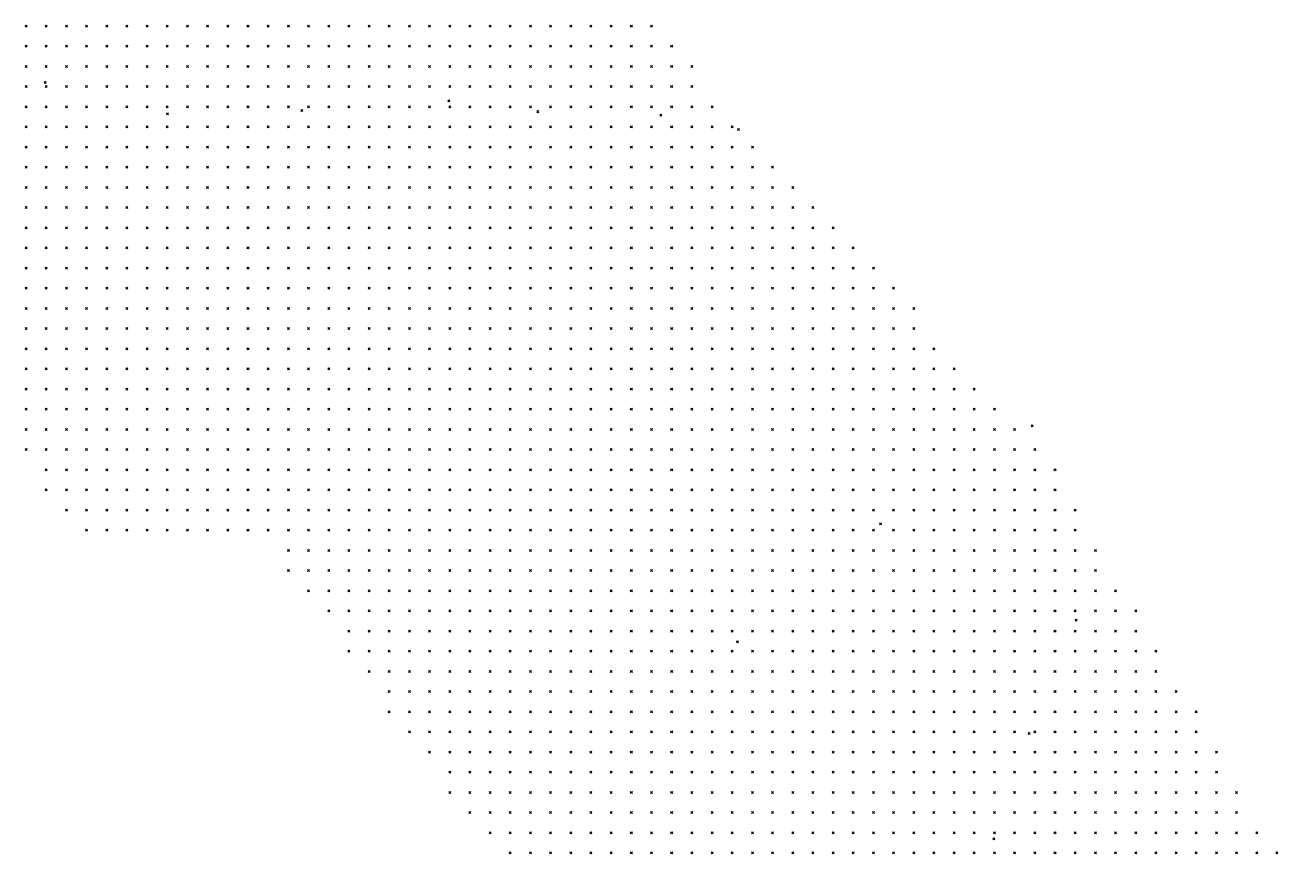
# Model space of a CAD drawing. Header units: metres. Extents: x 441556 to 446409, y 432338 to 461058.
# Drawn here: x 442451.8 to 442638, y 458479.6 to 458602.9 of the extents above; entities that cross this region are included whole.
import ezdxf

# ---------------------------------------------------------------- set-up
doc = ezdxf.new("R2010")
doc.units = ezdxf.units.M
doc.header["$MEASUREMENT"] = 0
doc.header["$PDMODE"] = 35
doc.header["$PDSIZE"] = 0.15
doc.layers.add('DTM-NOK-RevN_LIDAR_co_lidar', color=91, linetype='Continuous', lineweight=0)

msp = doc.modelspace()

# ---------------------------------------------------------------- linework, layer by layer
at = {"layer": 'DTM-NOK-RevN_LIDAR_co_lidar'}
for p in [(442451.901, 458602.701, 489.7), (442454.901, 458602.701, 488.86), (442457.9, 458602.701, 487.969), (442460.9, 458602.701, 486.997), (442463.899, 458602.701, 485.999), (442466.898, 458602.701, 484.577), (442469.898, 458602.701, 482.816), (442472.897, 458602.701, 480.557), (442475.896, 458602.701, 478.287), (442478.896, 458602.701, 476.128), (442481.895, 458602.701, 474), (442484.894, 458602.701, 471.918), (442487.894, 458602.701, 469.788), (442490.893, 458602.701, 467.672), (442493.892, 458602.701, 465.461), (442496.892, 458602.701, 463.515), (442499.891, 458602.701, 461.715), (442502.89, 458602.701, 459.908), (442505.89, 458602.701, 458.246), (442508.889, 458602.701, 456.612), (442511.888, 458602.701, 454.513), (442514.888, 458602.701, 451.997), (442517.887, 458602.701, 449.56), (442520.886, 458602.701, 447.103), (442523.886, 458602.701, 444.616), (442526.885, 458602.701, 442.065), (442529.884, 458602.701, 439.554), (442532.884, 458602.701, 436.712), (442535.883, 458602.701, 433.81), (442538.882, 458602.701, 430.814), (442541.882, 458602.701, 427.56), (442544.881, 458602.701, 425.225), (442451.901, 458599.702, 491.589), (442454.901, 458599.702, 490.681), (442457.9, 458599.702, 489.858), (442460.9, 458599.702, 488.9), (442463.899, 458599.702, 487.697), (442466.898, 458599.702, 485.999), (442469.898, 458599.702, 483.923), (442472.897, 458599.702, 481.736), (442475.896, 458599.702, 479.569), (442478.896, 458599.702, 477.578), (442481.895, 458599.702, 475.509), (442484.894, 458599.702, 473.475), (442487.894, 458599.702, 471.39), (442490.893, 458599.702, 469.358), (442493.892, 458599.702, 467.284), (442496.892, 458599.702, 465.344), (442499.891, 458599.702, 463.589), (442502.89, 458599.702, 461.756), (442505.89, 458599.702, 459.881), (442508.889, 458599.702, 458.137), (442511.888, 458599.702, 456.165), (442514.888, 458599.702, 453.671), (442517.887, 458599.702, 451.006), (442520.886, 458599.702, 448.395), (442523.886, 458599.702, 445.912), (442526.885, 458599.702, 443.503), (442529.884, 458599.702, 441.102), (442532.884, 458599.702, 438.168), (442535.883, 458599.702, 435.467), (442538.882, 458599.702, 432.948), (442541.882, 458599.702, 429.893), (442544.881, 458599.702, 427.801), (442547.88, 458599.702, 425.865), (442451.901, 458596.702, 493.188), (442454.901, 458596.702, 492.157), (442457.9, 458596.702, 491.126), (442460.9, 458596.702, 490.014), (442463.899, 458596.702, 488.66), (442466.898, 458596.702, 486.884), (442469.898, 458596.702, 484.79), (442472.897, 458596.702, 482.682), (442475.896, 458596.702, 480.732), (442478.896, 458596.702, 478.798), (442481.895, 458596.702, 476.835), (442484.894, 458596.702, 474.917), (442487.894, 458596.702, 472.889), (442490.893, 458596.702, 470.84), (442493.892, 458596.702, 469.032), (442496.892, 458596.702, 467.095), (442499.891, 458596.702, 465.242), (442502.89, 458596.702, 463.476), (442505.89, 458596.702, 461.5), (442508.889, 458596.702, 459.48), (442511.888, 458596.702, 457.518), (442514.888, 458596.702, 455.206), (442517.887, 458596.702, 452.487), (442520.886, 458596.702, 449.776), (442523.886, 458596.702, 447.207), (442526.885, 458596.702, 444.95), (442529.884, 458596.702, 442.548), (442532.884, 458596.702, 439.767), (442535.883, 458596.702, 437.299), (442538.882, 458596.702, 435.197), (442541.882, 458596.702, 432.439), (442544.881, 458596.702, 430.399), (442547.88, 458596.702, 428.463), (442550.88, 458596.702, 425.842), (442454.763, 458594.329, 493.235), (442451.901, 458593.703, 494.037), (442454.901, 458593.703, 492.878), (442457.9, 458593.703, 491.502), (442460.9, 458593.703, 490.185), (442463.899, 458593.703, 488.749), (442466.898, 458593.703, 487.181), (442469.898, 458593.703, 485.436), (442472.897, 458593.703, 483.569), (442475.896, 458593.703, 481.738), (442478.896, 458593.703, 479.799), (442481.895, 458593.703, 477.855), (442484.894, 458593.703, 475.886), (442487.894, 458593.703, 473.931), (442490.893, 458593.703, 471.962), (442493.892, 458593.703, 470.241), (442496.892, 458593.703, 468.314), (442499.891, 458593.703, 466.43), (442502.89, 458593.703, 464.71), (442505.89, 458593.703, 462.657), (442508.889, 458593.703, 460.459), (442511.888, 458593.703, 458.571), (442514.888, 458593.703, 456.492), (442517.887, 458593.703, 453.817), (442520.886, 458593.703, 451.045), (442523.886, 458593.703, 448.485), (442526.885, 458593.703, 446.307), (442529.884, 458593.703, 443.843), (442532.884, 458593.703, 441.353), (442535.883, 458593.703, 438.827), (442538.882, 458593.703, 436.92), (442541.882, 458593.703, 434.612), (442544.881, 458593.703, 432.511), (442547.88, 458593.703, 430.363), (442550.88, 458593.703, 427.73), (442451.901, 458590.704, 494.066), (442454.901, 458590.704, 492.769), (442457.9, 458590.704, 491.146), (442460.9, 458590.704, 489.727), (442463.899, 458590.704, 488.382), (442466.898, 458590.704, 486.999), (442469.898, 458590.704, 485.62), (442472.897, 458590.704, 484.104), (442475.896, 458590.704, 482.342), (442478.896, 458590.704, 480.499), (442481.895, 458590.704, 478.435), (442484.894, 458590.704, 476.296), (442487.894, 458590.704, 474.217), (442490.893, 458590.704, 472.327), (442493.892, 458590.704, 470.518), (442496.892, 458590.704, 468.593), (442499.891, 458590.704, 466.704), (442502.89, 458590.704, 464.962), (442505.89, 458590.704, 462.883), (442508.889, 458590.704, 460.725), (442511.888, 458590.704, 459.015), (442514.763, 458591.587, 457.326), (442514.888, 458590.704, 456.991), (442517.887, 458590.704, 454.228), (442520.886, 458590.704, 451.693), (442523.886, 458590.704, 449.397), (442526.885, 458590.704, 447.161), (442529.884, 458590.704, 444.909), (442532.884, 458590.704, 442.67), (442535.883, 458590.704, 440.044), (442538.882, 458590.704, 438.172), (442541.882, 458590.704, 436.113), (442544.881, 458590.704, 433.912), (442547.88, 458590.704, 431.404), (442550.88, 458590.704, 428.883), (442553.879, 458590.704, 426.438), (442472.91, 458589.631, 484.598), (442492.896, 458590.133, 471.031), (442527.97, 458589.97, 446.535), (442546.261, 458589.451, 433.237), (442451.901, 458587.704, 493.831), (442454.901, 458587.704, 492.342), (442457.9, 458587.704, 490.728), (442460.9, 458587.704, 489.304), (442463.899, 458587.704, 487.885), (442466.898, 458587.704, 486.503), (442469.898, 458587.704, 485.428), (442472.897, 458587.704, 484.014), (442475.896, 458587.704, 482.289), (442478.896, 458587.704, 480.385), (442481.895, 458587.704, 478.335), (442484.894, 458587.704, 476.17), (442487.894, 458587.704, 474.022), (442490.893, 458587.704, 472.004), (442493.892, 458587.704, 470.091), (442496.892, 458587.704, 468.054), (442499.891, 458587.704, 466.095), (442502.89, 458587.704, 464.307), (442505.89, 458587.704, 462.235), (442508.889, 458587.704, 460.27), (442511.888, 458587.704, 458.574), (442514.888, 458587.704, 456.339), (442517.887, 458587.704, 453.851), (442520.886, 458587.704, 451.751), (442523.886, 458587.704, 449.636), (442526.885, 458587.704, 447.457), (442529.884, 458587.704, 445.149), (442532.884, 458587.704, 442.832), (442535.883, 458587.704, 440.784), (442538.882, 458587.704, 438.27), (442541.882, 458587.704, 436.305), (442544.881, 458587.704, 433.914), (442547.88, 458587.704, 431.511), (442550.88, 458587.704, 428.921), (442553.879, 458587.704, 426.65), (442556.878, 458587.704, 423.771), (442557.797, 458587.303, 423.547), (442451.901, 458584.705, 493.238), (442454.901, 458584.705, 491.648), (442457.9, 458584.705, 490.22), (442460.9, 458584.705, 488.826), (442463.899, 458584.705, 487.381), (442466.898, 458584.705, 485.876), (442469.898, 458584.705, 484.725), (442472.897, 458584.705, 483.308), (442475.896, 458584.705, 481.489), (442478.896, 458584.705, 479.378), (442481.895, 458584.705, 477.404), (442484.894, 458584.705, 475.307), (442487.894, 458584.705, 473.224), (442490.893, 458584.705, 471.166), (442493.892, 458584.705, 469.246), (442496.892, 458584.705, 467.023), (442499.891, 458584.705, 464.942), (442502.89, 458584.705, 463.143), (442505.89, 458584.705, 461.41), (442508.889, 458584.705, 459.707), (442511.888, 458584.705, 457.766), (442514.888, 458584.705, 455.528), (442517.887, 458584.705, 453.382), (442520.886, 458584.705, 451.246), (442523.886, 458584.705, 449.171), (442526.885, 458584.705, 446.919), (442529.884, 458584.705, 444.519), (442532.884, 458584.705, 442.324), (442535.883, 458584.705, 440.346), (442538.882, 458584.705, 437.724), (442541.882, 458584.705, 435.375), (442544.881, 458584.705, 433.139), (442547.88, 458584.705, 430.879), (442550.88, 458584.705, 428.367), (442553.879, 458584.705, 426.306), (442556.878, 458584.705, 423.754), (442559.878, 458584.705, 421.469), (442451.901, 458581.706, 492.432), (442454.901, 458581.706, 490.814), (442457.9, 458581.706, 489.608), (442460.9, 458581.706, 488.474), (442463.899, 458581.706, 487.038), (442466.898, 458581.706, 485.537), (442469.898, 458581.706, 484.239), (442472.897, 458581.706, 482.824), (442475.896, 458581.706, 481.137), (442478.896, 458581.706, 478.677), (442481.895, 458581.706, 476.322), (442484.894, 458581.706, 474.036), (442487.894, 458581.706, 471.923), (442490.893, 458581.706, 469.774), (442493.892, 458581.706, 467.778), (442496.892, 458581.706, 465.635), (442499.891, 458581.706, 463.565), (442502.89, 458581.706, 461.85), (442505.89, 458581.706, 460.456), (442508.889, 458581.706, 458.959), (442511.888, 458581.706, 457.045), (442514.888, 458581.706, 454.932), (442517.887, 458581.706, 452.84), (442520.886, 458581.706, 450.688), (442523.886, 458581.706, 448.36), (442526.885, 458581.706, 446.058), (442529.884, 458581.706, 444.163), (442532.884, 458581.706, 441.832), (442535.883, 458581.706, 439.612), (442538.882, 458581.706, 437.513), (442541.882, 458581.706, 434.41), (442544.881, 458581.706, 432.254), (442547.88, 458581.706, 429.972), (442550.88, 458581.706, 427.758), (442553.879, 458581.706, 425.52), (442556.878, 458581.706, 423.346), (442559.878, 458581.706, 420.968), (442562.877, 458581.706, 417.745), (442451.901, 458578.706, 491.938), (442454.901, 458578.706, 490.723), (442457.9, 458578.706, 489.724), (442460.9, 458578.706, 488.676), (442463.899, 458578.706, 487.329), (442466.898, 458578.706, 485.852), (442469.898, 458578.706, 484.139), (442472.897, 458578.706, 482.56), (442475.896, 458578.706, 480.9), (442478.896, 458578.706, 478.357), (442481.895, 458578.706, 475.8), (442484.894, 458578.706, 473.03), (442487.894, 458578.706, 470.399), (442490.893, 458578.706, 468.177), (442493.892, 458578.706, 466.08), (442496.892, 458578.706, 463.908), (442499.891, 458578.706, 462.046), (442502.89, 458578.706, 460.569), (442505.89, 458578.706, 459.159), (442508.889, 458578.706, 457.502), (442511.888, 458578.706, 455.537), (442514.888, 458578.706, 453.552), (442517.887, 458578.706, 451.55), (442520.886, 458578.706, 449.422), (442523.886, 458578.706, 447.661), (442526.885, 458578.706, 445.071), (442529.884, 458578.706, 443.159), (442532.884, 458578.706, 441.046), (442535.883, 458578.706, 438.939), (442538.882, 458578.706, 436.493), (442541.882, 458578.706, 433.86), (442544.881, 458578.706, 431.473), (442547.88, 458578.706, 429.056), (442550.88, 458578.706, 426.573), (442553.879, 458578.706, 424.338), (442556.878, 458578.706, 422.678), (442559.878, 458578.706, 420.174), (442562.877, 458578.706, 417.452), (442565.877, 458578.706, 415.039), (442451.901, 458575.707, 491.791), (442454.901, 458575.707, 490.791), (442457.9, 458575.707, 489.953), (442460.9, 458575.707, 488.906), (442463.899, 458575.707, 487.552), (442466.898, 458575.707, 485.879), (442469.898, 458575.707, 484.001), (442472.897, 458575.707, 481.996), (442475.896, 458575.707, 480.057), (442478.896, 458575.707, 477.938), (442481.895, 458575.707, 475.159), (442484.894, 458575.707, 472.381), (442487.894, 458575.707, 469.784), (442490.893, 458575.707, 467.129), (442493.892, 458575.707, 464.584), (442496.892, 458575.707, 462.414), (442499.891, 458575.707, 460.624), (442502.89, 458575.707, 459.231), (442505.89, 458575.707, 457.649), (442508.889, 458575.707, 455.65), (442511.888, 458575.707, 453.641), (442514.888, 458575.707, 451.647), (442517.887, 458575.707, 449.615), (442520.886, 458575.707, 447.767), (442523.886, 458575.707, 446.101), (442526.885, 458575.707, 444.511), (442529.884, 458575.707, 441.821), (442532.884, 458575.707, 439.995), (442535.883, 458575.707, 437.828), (442538.882, 458575.707, 435.543), (442541.882, 458575.707, 433.1), (442544.881, 458575.707, 430.772), (442547.88, 458575.707, 428.325), (442550.88, 458575.707, 426.085), (442553.879, 458575.707, 423.764), (442556.878, 458575.707, 421.552), (442559.878, 458575.707, 419.134), (442562.877, 458575.707, 416.482), (442565.877, 458575.707, 414.08), (442568.876, 458575.707, 411.822), (442451.901, 458572.708, 492.196), (442454.901, 458572.708, 491.143), (442457.9, 458572.708, 490.185), (442460.9, 458572.708, 489.065), (442463.899, 458572.708, 487.261), (442466.898, 458572.708, 485.27), (442469.898, 458572.708, 483.254), (442472.897, 458572.708, 481.077), (442475.896, 458572.708, 479.333), (442478.896, 458572.708, 477.228), (442481.895, 458572.708, 474.751), (442484.894, 458572.708, 472.084), (442487.894, 458572.708, 469.319), (442490.893, 458572.708, 466.584), (442493.892, 458572.708, 463.918), (442496.892, 458572.708, 461.495), (442499.891, 458572.708, 459.612), (442502.89, 458572.708, 457.779), (442505.89, 458572.708, 455.833), (442508.889, 458572.708, 453.747), (442511.888, 458572.708, 451.68), (442514.888, 458572.708, 449.749), (442517.887, 458572.708, 447.67), (442520.886, 458572.708, 445.864), (442523.886, 458572.708, 444.148), (442526.885, 458572.708, 442.498), (442529.884, 458572.708, 440.927), (442532.884, 458572.708, 438.941), (442535.883, 458572.708, 436.264), (442538.882, 458572.708, 434.116), (442541.882, 458572.708, 431.185), (442544.881, 458572.708, 429.072), (442547.88, 458572.708, 426.766), (442550.88, 458572.708, 424.628), (442553.879, 458572.708, 422.624), (442556.878, 458572.708, 420.362), (442559.878, 458572.708, 417.84), (442562.877, 458572.708, 415.158), (442565.877, 458572.708, 412.622), (442568.876, 458572.708, 410.263), (442571.875, 458572.708, 407.818), (442451.901, 458569.708, 492.591), (442454.901, 458569.708, 491.251), (442457.9, 458569.708, 489.901), (442460.9, 458569.708, 488.251), (442463.899, 458569.708, 486.552), (442466.898, 458569.708, 484.315), (442469.898, 458569.708, 482.171), (442472.897, 458569.708, 480.298), (442475.896, 458569.708, 478.495), (442478.896, 458569.708, 476.681), (442481.895, 458569.708, 474.321), (442484.894, 458569.708, 471.876), (442487.894, 458569.708, 469.177), (442490.893, 458569.708, 466.349), (442493.892, 458569.708, 463.941), (442496.892, 458569.708, 461.535), (442499.891, 458569.708, 459.307), (442502.89, 458569.708, 456.967), (442505.89, 458569.708, 454.602), (442508.889, 458569.708, 452.372), (442511.888, 458569.708, 450.063), (442514.888, 458569.708, 447.776), (442517.887, 458569.708, 445.71), (442520.886, 458569.708, 443.855), (442523.886, 458569.708, 442.111), (442526.885, 458569.708, 440.611), (442529.884, 458569.708, 439.358), (442532.884, 458569.708, 437.848), (442535.883, 458569.708, 435.067), (442538.882, 458569.708, 432.576), (442541.882, 458569.708, 430.058), (442544.881, 458569.708, 427.391), (442547.88, 458569.708, 425.067), (442550.88, 458569.708, 422.862), (442553.879, 458569.708, 420.793), (442556.878, 458569.708, 419.037), (442559.878, 458569.708, 416.793), (442562.877, 458569.708, 414.27), (442565.877, 458569.708, 411.958), (442568.876, 458569.708, 409.811), (442571.875, 458569.708, 407.372), (442574.875, 458569.708, 404.545), (442451.901, 458566.709, 492.751), (442454.901, 458566.709, 491.037), (442457.9, 458566.709, 489.135), (442460.9, 458566.709, 487.172), (442463.899, 458566.709, 485.338), (442466.898, 458566.709, 483.349), (442469.898, 458566.709, 481.453), (442472.897, 458566.709, 479.483), (442475.896, 458566.709, 477.469), (442478.896, 458566.709, 475.408), (442481.895, 458566.709, 473.445), (442484.894, 458566.709, 471.365), (442487.894, 458566.709, 468.927), (442490.893, 458566.709, 466.597), (442493.892, 458566.709, 464.235), (442496.892, 458566.709, 461.68), (442499.891, 458566.709, 459.658), (442502.89, 458566.709, 457.497), (442505.89, 458566.709, 455.048), (442508.889, 458566.709, 452.744), (442511.888, 458566.709, 450.358), (442514.888, 458566.709, 447.913), (442517.887, 458566.709, 445.706), (442520.886, 458566.709, 443.618), (442523.886, 458566.709, 441.676), (442526.885, 458566.709, 439.453), (442529.884, 458566.709, 437.038), (442532.884, 458566.709, 435.387), (442535.883, 458566.709, 433.638), (442538.882, 458566.709, 431.865), (442541.882, 458566.709, 429.525), (442544.881, 458566.709, 427.16), (442547.88, 458566.709, 424.291), (442550.88, 458566.709, 421.747), (442553.879, 458566.709, 419.59), (442556.878, 458566.709, 417.22), (442559.878, 458566.709, 414.981), (442562.877, 458566.709, 412.597), (442565.877, 458566.709, 410.393), (442568.876, 458566.709, 408.305), (442571.875, 458566.709, 406.139), (442574.875, 458566.709, 404.015), (442577.874, 458566.709, 401.607), (442451.901, 458563.71, 492.519), (442454.901, 458563.71, 490.669), (442457.9, 458563.71, 488.601), (442460.9, 458563.71, 486.506), (442463.899, 458563.71, 484.716), (442466.898, 458563.71, 482.817), (442469.898, 458563.71, 480.898), (442472.897, 458563.71, 478.863), (442475.896, 458563.71, 476.601), (442478.896, 458563.71, 474.626), (442481.895, 458563.71, 472.31), (442484.894, 458563.71, 470.314), (442487.894, 458563.71, 468.234), (442490.893, 458563.71, 466.123), (442493.892, 458563.71, 464.164), (442496.892, 458563.71, 462.037), (442499.891, 458563.71, 460.327), (442502.89, 458563.71, 458.541), (442505.89, 458563.71, 456.488), (442508.889, 458563.71, 454.25), (442511.888, 458563.71, 451.583), (442514.888, 458563.71, 448.997), (442517.887, 458563.71, 446.816), (442520.886, 458563.71, 444.33), (442523.886, 458563.71, 441.94), (442526.885, 458563.71, 439.821), (442529.884, 458563.71, 437.458), (442532.884, 458563.71, 434.657), (442535.883, 458563.71, 432.107), (442538.882, 458563.71, 429.126), (442541.882, 458563.71, 427.451), (442544.881, 458563.71, 425.058), (442547.88, 458563.71, 423.126), (442550.88, 458563.71, 420.896), (442553.879, 458563.71, 418.658), (442556.878, 458563.71, 416.207), (442559.878, 458563.71, 413.304), (442562.877, 458563.71, 410.727), (442565.877, 458563.71, 408.454), (442568.876, 458563.71, 406.267), (442571.875, 458563.71, 404.306), (442574.875, 458563.71, 402.469), (442577.874, 458563.71, 400.378), (442580.873, 458563.71, 398.164), (442451.901, 458560.71, 492.32), (442454.901, 458560.71, 490.082), (442457.9, 458560.71, 487.853), (442460.9, 458560.71, 485.944), (442463.899, 458560.71, 484.147), (442466.898, 458560.71, 482.241), (442469.898, 458560.71, 480.336), (442472.897, 458560.71, 478.105), (442475.896, 458560.71, 475.638), (442478.896, 458560.71, 473.436), (442481.895, 458560.71, 471.01), (442484.894, 458560.71, 469.061), (442487.894, 458560.71, 467.056), (442490.893, 458560.71, 465.04), (442493.892, 458560.71, 463.361), (442496.892, 458560.71, 461.87), (442499.891, 458560.71, 460.54), (442502.89, 458560.71, 458.943), (442505.89, 458560.71, 457.005), (442508.889, 458560.71, 454.726), (442511.888, 458560.71, 452.208), (442514.888, 458560.71, 449.674), (442517.887, 458560.71, 447.063), (442520.886, 458560.71, 444.632), (442523.886, 458560.71, 442.123), (442526.885, 458560.71, 439.468), (442529.884, 458560.71, 437.021), (442532.884, 458560.71, 434.652), (442535.883, 458560.71, 431.744), (442538.882, 458560.71, 428.62), (442541.882, 458560.71, 426.064), (442544.881, 458560.71, 422.678), (442547.88, 458560.71, 420.792), (442550.88, 458560.71, 419.221), (442553.879, 458560.71, 417.632), (442556.878, 458560.71, 415.298), (442559.878, 458560.71, 412.667), (442562.877, 458560.71, 409.933), (442565.877, 458560.71, 407.267), (442568.876, 458560.71, 404.692), (442571.875, 458560.71, 402.249), (442574.875, 458560.71, 400.272), (442577.874, 458560.71, 398.622), (442580.873, 458560.71, 396.898), (442583.873, 458560.71, 395.242), (442451.901, 458557.711, 492.091), (442454.901, 458557.711, 489.875), (442457.9, 458557.711, 487.639), (442460.9, 458557.711, 485.561), (442463.899, 458557.711, 483.807), (442466.898, 458557.711, 481.906), (442469.898, 458557.711, 479.797), (442472.897, 458557.711, 477.159), (442475.896, 458557.711, 474.615), (442478.896, 458557.711, 471.98), (442481.895, 458557.711, 469.699), (442484.894, 458557.711, 467.665), (442487.894, 458557.711, 465.798), (442490.893, 458557.711, 463.805), (442493.892, 458557.711, 462.363), (442496.892, 458557.711, 461.33), (442499.891, 458557.711, 460.311), (442502.89, 458557.711, 458.912), (442505.89, 458557.711, 456.978), (442508.889, 458557.711, 454.733), (442511.888, 458557.711, 452.449), (442514.888, 458557.711, 450.021), (442517.887, 458557.711, 447.297), (442520.886, 458557.711, 444.496), (442523.886, 458557.711, 441.557), (442526.885, 458557.711, 438.817), (442529.884, 458557.711, 436.372), (442532.884, 458557.711, 434.181), (442535.883, 458557.711, 431.717), (442538.882, 458557.711, 428.5), (442541.882, 458557.711, 424.766), (442544.881, 458557.711, 421.984), (442547.88, 458557.711, 419.439), (442550.88, 458557.711, 417.1), (442553.879, 458557.711, 415.641), (442556.878, 458557.711, 414.079), (442559.878, 458557.711, 411.441), (442562.877, 458557.711, 408.479), (442565.877, 458557.711, 405.938), (442568.876, 458557.711, 403.69), (442571.875, 458557.711, 401.608), (442574.875, 458557.711, 399.777), (442577.874, 458557.711, 398.148), (442580.873, 458557.711, 396.625), (442583.873, 458557.711, 395.197), (442451.901, 458554.711, 492.061), (442454.901, 458554.711, 489.866), (442457.9, 458554.711, 487.579), (442460.9, 458554.711, 485.547), (442463.899, 458554.711, 483.701), (442466.898, 458554.711, 481.716), (442469.898, 458554.711, 478.92), (442472.897, 458554.711, 476.275), (442475.896, 458554.711, 473.493), (442478.896, 458554.711, 471.07), (442481.895, 458554.711, 468.837), (442484.894, 458554.711, 466.619), (442487.894, 458554.711, 464.371), (442490.893, 458554.711, 462.823), (442493.892, 458554.711, 461.565), (442496.892, 458554.711, 460.655), (442499.891, 458554.711, 459.765), (442502.89, 458554.711, 458.455), (442505.89, 458554.711, 456.695), (442508.889, 458554.711, 454.755), (442511.888, 458554.711, 452.428), (442514.888, 458554.711, 449.573), (442517.887, 458554.711, 446.672), (442520.886, 458554.711, 443.633), (442523.886, 458554.711, 440.599), (442526.885, 458554.711, 438.064), (442529.884, 458554.711, 435.621), (442532.884, 458554.711, 433.264), (442535.883, 458554.711, 430.794), (442538.882, 458554.711, 427.542), (442541.882, 458554.711, 424.405), (442544.881, 458554.711, 422.057), (442547.88, 458554.711, 419.454), (442550.88, 458554.711, 416.764), (442553.879, 458554.711, 414.396), (442556.878, 458554.711, 412.252), (442559.878, 458554.711, 409.882), (442562.877, 458554.711, 407.603), (442565.877, 458554.711, 405.736), (442568.876, 458554.711, 403.992), (442571.875, 458554.711, 402.26), (442574.875, 458554.711, 400.344), (442577.874, 458554.711, 398.407), (442580.873, 458554.711, 396.975), (442583.873, 458554.711, 395.602), (442586.872, 458554.711, 394.047), (442451.901, 458551.712, 491.827), (442454.901, 458551.712, 489.859), (442457.9, 458551.712, 487.774), (442460.9, 458551.712, 485.649), (442463.899, 458551.712, 483.63), (442466.898, 458551.712, 481.356), (442469.898, 458551.712, 478.6), (442472.897, 458551.712, 475.695), (442475.896, 458551.712, 472.982), (442478.896, 458551.712, 470.467), (442481.895, 458551.712, 468.167), (442484.894, 458551.712, 465.987), (442487.894, 458551.712, 463.83), (442490.893, 458551.712, 462.131), (442493.892, 458551.712, 460.92), (442496.892, 458551.712, 460.085), (442499.891, 458551.712, 459.226), (442502.89, 458551.712, 457.982), (442505.89, 458551.712, 456.382), (442508.889, 458551.712, 454.496), (442511.888, 458551.712, 452.044), (442514.888, 458551.712, 449.126), (442517.887, 458551.712, 446.25), (442520.886, 458551.712, 443.254), (442523.886, 458551.712, 440.339), (442526.885, 458551.712, 437.802), (442529.884, 458551.712, 435.15), (442532.884, 458551.712, 432.696), (442535.883, 458551.712, 430.103), (442538.882, 458551.712, 426.698), (442541.882, 458551.712, 424.026), (442544.881, 458551.712, 421.739), (442547.88, 458551.712, 419.173), (442550.88, 458551.712, 416.87), (442553.879, 458551.712, 414.576), (442556.878, 458551.712, 412.386), (442559.878, 458551.712, 410.444), (442562.877, 458551.712, 408.472), (442565.877, 458551.712, 406.498), (442568.876, 458551.712, 404.61), (442571.875, 458551.712, 402.86), (442574.875, 458551.712, 400.856), (442577.874, 458551.712, 398.807), (442580.873, 458551.712, 397.364), (442583.873, 458551.712, 396.024), (442586.872, 458551.712, 394.677), (442589.871, 458551.712, 393.437), (442451.901, 458548.713, 491.675), (442454.901, 458548.713, 489.845), (442457.9, 458548.713, 487.84), (442460.9, 458548.713, 485.728), (442463.899, 458548.713, 483.466), (442466.898, 458548.713, 480.932), (442469.898, 458548.713, 478.255), (442472.897, 458548.713, 475.44), (442475.896, 458548.713, 472.475), (442478.896, 458548.713, 470.025), (442481.895, 458548.713, 467.552), (442484.894, 458548.713, 465.299), (442487.894, 458548.713, 463.178), (442490.893, 458548.713, 461.546), (442493.892, 458548.713, 460.409), (442496.892, 458548.713, 459.61), (442499.891, 458548.713, 458.794), (442502.89, 458548.713, 457.463), (442505.89, 458548.713, 455.678), (442508.889, 458548.713, 453.458), (442511.888, 458548.713, 450.951), (442514.888, 458548.713, 448.451), (442517.887, 458548.713, 445.789), (442520.886, 458548.713, 443.091), (442523.886, 458548.713, 440.366), (442526.885, 458548.713, 437.724), (442529.884, 458548.713, 435.018), (442532.884, 458548.713, 432.563), (442535.883, 458548.713, 430.2), (442538.882, 458548.713, 427.212), (442541.882, 458548.713, 424.325), (442544.881, 458548.713, 421.929), (442547.88, 458548.713, 419.44), (442550.88, 458548.713, 417.121), (442553.879, 458548.713, 414.776), (442556.878, 458548.713, 412.484), (442559.878, 458548.713, 410.508), (442562.877, 458548.713, 408.51), (442565.877, 458548.713, 406.458), (442568.876, 458548.713, 404.614), (442571.875, 458548.713, 402.782), (442574.875, 458548.713, 400.824), (442577.874, 458548.713, 399.104), (442580.873, 458548.713, 397.676), (442583.873, 458548.713, 396.263), (442586.872, 458548.713, 395.053), (442589.871, 458548.713, 393.951), (442592.871, 458548.713, 392.721), (442451.901, 458545.713, 491.589), (442454.901, 458545.713, 489.829), (442457.9, 458545.713, 487.775), (442460.9, 458545.713, 485.598), (442463.899, 458545.713, 483.142), (442466.898, 458545.713, 480.439), (442469.898, 458545.713, 477.531), (442472.897, 458545.713, 474.86), (442475.896, 458545.713, 472.032), (442478.896, 458545.713, 469.559), (442481.895, 458545.713, 467.156), (442484.894, 458545.713, 464.808), (442487.894, 458545.713, 462.535), (442490.893, 458545.713, 460.999), (442493.892, 458545.713, 459.966), (442496.892, 458545.713, 459.215), (442499.891, 458545.713, 458.395), (442502.89, 458545.713, 456.717), (442505.89, 458545.713, 454.5), (442508.889, 458545.713, 452.015), (442511.888, 458545.713, 449.473), (442514.888, 458545.713, 447.183), (442517.887, 458545.713, 444.665), (442520.886, 458545.713, 442.117), (442523.886, 458545.713, 439.581), (442526.885, 458545.713, 437.027), (442529.884, 458545.713, 434.478), (442532.884, 458545.713, 431.906), (442535.883, 458545.713, 429.577), (442538.882, 458545.713, 426.918), (442541.882, 458545.713, 424.349), (442544.881, 458545.713, 421.875), (442547.88, 458545.713, 419.587), (442550.88, 458545.713, 417.157), (442553.879, 458545.713, 414.821), (442556.878, 458545.713, 412.567), (442559.878, 458545.713, 410.473), (442562.877, 458545.713, 408.453), (442565.877, 458545.713, 406.53), (442568.876, 458545.713, 404.628), (442571.875, 458545.713, 402.98), (442574.875, 458545.713, 401.146), (442577.874, 458545.713, 399.253), (442580.873, 458545.713, 398.02), (442583.873, 458545.713, 396.665), (442586.872, 458545.713, 395.363), (442589.871, 458545.713, 394.417), (442592.871, 458545.713, 393.173), (442595.87, 458545.713, 391.881), (442451.901, 458542.714, 491.528), (442454.901, 458542.714, 489.669), (442457.9, 458542.714, 487.627), (442460.9, 458542.714, 485.363), (442463.899, 458542.714, 482.71), (442466.898, 458542.714, 479.945), (442469.898, 458542.714, 476.895), (442472.897, 458542.714, 474.136), (442475.896, 458542.714, 471.666), (442478.896, 458542.714, 469.266), (442481.895, 458542.714, 466.975), (442484.894, 458542.714, 464.603), (442487.894, 458542.714, 462.377), (442490.893, 458542.714, 460.658), (442493.892, 458542.714, 459.603), (442496.892, 458542.714, 458.891), (442499.891, 458542.714, 457.931), (442502.89, 458542.714, 456.085), (442505.89, 458542.714, 453.585), (442508.889, 458542.714, 450.827), (442511.888, 458542.714, 448.167), (442514.888, 458542.714, 445.664), (442517.887, 458542.714, 443.03), (442520.886, 458542.714, 440.663), (442523.886, 458542.714, 438.185), (442526.885, 458542.714, 435.923), (442529.884, 458542.714, 433.636), (442532.884, 458542.714, 431.128), (442535.883, 458542.714, 428.743), (442538.882, 458542.714, 426.214), (442541.882, 458542.714, 423.974), (442544.881, 458542.714, 421.646), (442547.88, 458542.714, 419.518), (442550.88, 458542.714, 417.166), (442553.879, 458542.714, 414.732), (442556.878, 458542.714, 412.682), (442559.878, 458542.714, 410.57), (442562.877, 458542.714, 408.564), (442565.877, 458542.714, 406.687), (442568.876, 458542.714, 405.036), (442571.875, 458542.714, 403.466), (442574.875, 458542.714, 401.578), (442577.874, 458542.714, 399.733), (442580.873, 458542.714, 398.41), (442583.873, 458542.714, 397.119), (442586.872, 458542.714, 395.78), (442589.871, 458542.714, 394.586), (442592.871, 458542.714, 392.914), (442595.87, 458542.714, 391.55), (442598.869, 458542.714, 390.959), (442601.489, 458543.239, 389.741), (442451.901, 458539.715, 491.375), (442454.901, 458539.715, 489.386), (442457.9, 458539.715, 487.413), (442460.9, 458539.715, 485.003), (442463.899, 458539.715, 482.115), (442466.898, 458539.715, 479.46), (442469.898, 458539.715, 476.597), (442472.897, 458539.715, 473.791), (442475.896, 458539.715, 471.128), (442478.896, 458539.715, 468.977), (442481.895, 458539.715, 466.601), (442484.894, 458539.715, 464.414), (442487.894, 458539.715, 462.371), (442490.893, 458539.715, 460.497), (442493.892, 458539.715, 459.316), (442496.892, 458539.715, 458.605), (442499.891, 458539.715, 457.519), (442502.89, 458539.715, 455.619), (442505.89, 458539.715, 453.071), (442508.889, 458539.715, 450.207), (442511.888, 458539.715, 447.455), (442514.888, 458539.715, 444.758), (442517.887, 458539.715, 441.953), (442520.886, 458539.715, 439.589), (442523.886, 458539.715, 437.154), (442526.885, 458539.715, 434.96), (442529.884, 458539.715, 432.676), (442532.884, 458539.715, 430.55), (442535.883, 458539.715, 428.154), (442538.882, 458539.715, 425.848), (442541.882, 458539.715, 423.604), (442544.881, 458539.715, 421.455), (442547.88, 458539.715, 419.705), (442550.88, 458539.715, 417.15), (442553.879, 458539.715, 414.714), (442556.878, 458539.715, 412.738), (442559.878, 458539.715, 410.673), (442562.877, 458539.715, 408.549), (442565.877, 458539.715, 406.619), (442568.876, 458539.715, 405.139), (442571.875, 458539.715, 403.54), (442574.875, 458539.715, 401.722), (442577.874, 458539.715, 400.221), (442580.873, 458539.715, 398.832), (442583.873, 458539.715, 397.321), (442586.872, 458539.715, 395.776), (442589.871, 458539.715, 394.134), (442592.871, 458539.715, 392.981), (442595.87, 458539.715, 392.7), (442598.869, 458539.715, 392.711), (442601.869, 458539.715, 392.064), (442454.901, 458536.715, 489.124), (442457.9, 458536.715, 486.805), (442460.9, 458536.715, 483.993), (442463.899, 458536.715, 481.191), (442466.898, 458536.715, 478.725), (442469.898, 458536.715, 476.203), (442472.897, 458536.715, 473.683), (442475.896, 458536.715, 470.93), (442478.896, 458536.715, 468.631), (442481.895, 458536.715, 466.083), (442484.894, 458536.715, 464.044), (442487.894, 458536.715, 462.171), (442490.893, 458536.715, 460.335), (442493.892, 458536.715, 459.087), (442496.892, 458536.715, 458.325), (442499.891, 458536.715, 457.173), (442502.89, 458536.715, 455.353), (442505.89, 458536.715, 452.974), (442508.889, 458536.715, 450.148), (442511.888, 458536.715, 447.301), (442514.888, 458536.715, 444.58), (442517.887, 458536.715, 441.814), (442520.886, 458536.715, 439.354), (442523.886, 458536.715, 436.972), (442526.885, 458536.715, 434.626), (442529.884, 458536.715, 432.193), (442532.884, 458536.715, 430.056), (442535.883, 458536.715, 427.727), (442538.882, 458536.715, 425.455), (442541.882, 458536.715, 423.249), (442544.881, 458536.715, 421.075), (442547.88, 458536.715, 419.53), (442550.88, 458536.715, 416.849), (442553.879, 458536.715, 414.694), (442556.878, 458536.715, 412.734), (442559.878, 458536.715, 410.803), (442562.877, 458536.715, 408.61), (442565.877, 458536.715, 406.643), (442568.876, 458536.715, 405.029), (442571.875, 458536.715, 403.43), (442574.875, 458536.715, 401.801), (442577.874, 458536.715, 400.307), (442580.873, 458536.715, 398.811), (442583.873, 458536.715, 397.088), (442586.872, 458536.715, 395.54), (442589.871, 458536.715, 394.687), (442592.871, 458536.715, 394.723), (442595.87, 458536.715, 395.339), (442598.869, 458536.715, 395.322), (442601.869, 458536.715, 395.036), (442604.868, 458536.715, 394.452), (442454.901, 458533.716, 488.963), (442457.9, 458533.716, 486.2), (442460.9, 458533.716, 483.094), (442463.899, 458533.716, 480.457), (442466.898, 458533.716, 477.874), (442469.898, 458533.716, 475.498), (442472.897, 458533.716, 473.195), (442475.896, 458533.716, 470.936), (442478.896, 458533.716, 468.395), (442481.895, 458533.716, 466.006), (442484.894, 458533.716, 463.897), (442487.894, 458533.716, 461.92), (442490.893, 458533.716, 460.155), (442493.892, 458533.716, 458.902), (442496.892, 458533.716, 457.986), (442499.891, 458533.716, 456.756), (442502.89, 458533.716, 455.166), (442505.89, 458533.716, 453.01), (442508.889, 458533.716, 450.202), (442511.888, 458533.716, 447.261), (442514.888, 458533.716, 444.517), (442517.887, 458533.716, 441.92), (442520.886, 458533.716, 439.456), (442523.886, 458533.716, 437.06), (442526.885, 458533.716, 434.625), (442529.884, 458533.716, 432.14), (442532.884, 458533.716, 429.704), (442535.883, 458533.716, 427.458), (442538.882, 458533.716, 425.097), (442541.882, 458533.716, 422.981), (442544.881, 458533.716, 420.76), (442547.88, 458533.716, 418.829), (442550.88, 458533.716, 416.573), (442553.879, 458533.716, 414.494), (442556.878, 458533.716, 412.385), (442559.878, 458533.716, 410.726), (442562.877, 458533.716, 408.733), (442565.877, 458533.716, 406.85), (442568.876, 458533.716, 405.174), (442571.875, 458533.716, 403.47), (442574.875, 458533.716, 401.76), (442577.874, 458533.716, 400.007), (442580.873, 458533.716, 398.33), (442583.873, 458533.716, 397.016), (442586.872, 458533.716, 396.538), (442589.871, 458533.716, 397.247), (442592.871, 458533.716, 397.835), (442595.87, 458533.716, 398.329), (442598.869, 458533.716, 397.793), (442601.869, 458533.716, 397.549), (442604.868, 458533.716, 396.688), (442457.9, 458530.717, 486.065), (442460.9, 458530.717, 483.199), (442463.899, 458530.717, 480.318), (442466.898, 458530.717, 477.503), (442469.898, 458530.717, 475.033), (442472.897, 458530.717, 472.517), (442475.896, 458530.717, 470.534), (442478.896, 458530.717, 468.342), (442481.895, 458530.717, 466.16), (442484.894, 458530.717, 463.976), (442487.894, 458530.717, 461.832), (442490.893, 458530.717, 460.035), (442493.892, 458530.717, 458.698), (442496.892, 458530.717, 457.579), (442499.891, 458530.717, 456.3), (442502.89, 458530.717, 454.787), (442505.89, 458530.717, 452.831), (442508.889, 458530.717, 450.235), (442511.888, 458530.717, 447.309), (442514.888, 458530.717, 444.557), (442517.887, 458530.717, 442.043), (442520.886, 458530.717, 439.535), (442523.886, 458530.717, 437.094), (442526.885, 458530.717, 434.574), (442529.884, 458530.717, 431.989), (442532.884, 458530.717, 429.517), (442535.883, 458530.717, 427.158), (442538.882, 458530.717, 424.914), (442541.882, 458530.717, 422.779), (442544.881, 458530.717, 420.75), (442547.88, 458530.717, 418.447), (442550.88, 458530.717, 416.347), (442553.879, 458530.717, 414.317), (442556.878, 458530.717, 411.949), (442559.878, 458530.717, 410.356), (442562.877, 458530.717, 408.595), (442565.877, 458530.717, 406.802), (442568.876, 458530.717, 405.119), (442571.875, 458530.717, 403.324), (442574.875, 458530.717, 401.373), (442577.874, 458530.717, 399.615), (442580.873, 458530.717, 398.617), (442583.873, 458530.717, 398.458), (442586.872, 458530.717, 399.097), (442589.871, 458530.717, 400.245), (442592.871, 458530.717, 400.937), (442595.87, 458530.717, 401.414), (442598.869, 458530.717, 400.527), (442601.869, 458530.717, 399.847), (442604.868, 458530.717, 398.681), (442607.867, 458530.717, 398.807), (442460.9, 458527.717, 483.33), (442463.899, 458527.717, 480.32), (442466.898, 458527.717, 477.577), (442469.898, 458527.717, 475.007), (442472.897, 458527.717, 472.295), (442475.896, 458527.717, 470.102), (442478.896, 458527.717, 468.223), (442481.895, 458527.717, 465.82), (442484.894, 458527.717, 463.591), (442487.894, 458527.717, 461.619), (442490.893, 458527.717, 459.788), (442493.892, 458527.717, 458.443), (442496.892, 458527.717, 457.209), (442499.891, 458527.717, 455.846), (442502.89, 458527.717, 454.279), (442505.89, 458527.717, 452.6), (442508.889, 458527.717, 450.41), (442511.888, 458527.717, 447.556), (442514.888, 458527.717, 444.719), (442517.887, 458527.717, 442.124), (442520.886, 458527.717, 439.616), (442523.886, 458527.717, 437.236), (442526.885, 458527.717, 434.59), (442529.884, 458527.717, 431.871), (442532.884, 458527.717, 429.321), (442535.883, 458527.717, 426.829), (442538.882, 458527.717, 424.563), (442541.882, 458527.717, 422.321), (442544.881, 458527.717, 420.428), (442547.88, 458527.717, 418.265), (442550.88, 458527.717, 415.952), (442553.879, 458527.717, 414.136), (442556.878, 458527.717, 411.779), (442559.878, 458527.717, 409.917), (442562.877, 458527.717, 408.197), (442565.877, 458527.717, 406.39), (442568.876, 458527.717, 404.667), (442571.875, 458527.717, 402.829), (442574.875, 458527.717, 401.007), (442577.874, 458527.717, 400.047), (442578.945, 458528.685, 398.777), (442580.873, 458527.717, 400.311), (442583.873, 458527.717, 401.169), (442586.872, 458527.717, 402.112), (442589.871, 458527.717, 402.917), (442592.871, 458527.717, 403.382), (442595.87, 458527.717, 403.801), (442598.869, 458527.717, 403.736), (442601.869, 458527.717, 402.068), (442604.868, 458527.717, 401.019), (442607.867, 458527.717, 401.254), (442490.893, 458524.718, 459.262), (442493.892, 458524.718, 458.1), (442496.892, 458524.718, 456.812), (442499.891, 458524.718, 455.192), (442502.89, 458524.718, 453.539), (442505.89, 458524.718, 452.039), (442508.889, 458524.718, 450.194), (442511.888, 458524.718, 447.509), (442514.888, 458524.718, 444.471), (442517.887, 458524.718, 441.609), (442520.886, 458524.718, 438.914), (442523.886, 458524.718, 436.725), (442526.885, 458524.718, 434.034), (442529.884, 458524.718, 431.436), (442532.884, 458524.718, 428.879), (442535.883, 458524.718, 426.306), (442538.882, 458524.718, 423.815), (442541.882, 458524.718, 421.53), (442544.881, 458524.718, 419.442), (442547.88, 458524.718, 417.657), (442550.88, 458524.718, 415.653), (442553.879, 458524.718, 413.669), (442556.878, 458524.718, 411.499), (442559.878, 458524.718, 409.654), (442562.877, 458524.718, 407.844), (442565.877, 458524.718, 406.027), (442568.876, 458524.718, 404.225), (442571.875, 458524.718, 402.567), (442574.875, 458524.718, 401.69), (442577.874, 458524.718, 401.972), (442580.873, 458524.718, 402.751), (442583.873, 458524.718, 403.607), (442586.872, 458524.718, 404.933), (442589.871, 458524.718, 405.7), (442592.871, 458524.718, 405.779), (442595.87, 458524.718, 405.962), (442598.869, 458524.718, 405.9), (442601.869, 458524.718, 404.007), (442604.868, 458524.718, 403.31), (442607.867, 458524.718, 403.685), (442610.867, 458524.718, 404.041), (442490.893, 458521.719, 458.914), (442493.892, 458521.719, 457.582), (442496.892, 458521.719, 456.124), (442499.891, 458521.719, 454.308), (442502.89, 458521.719, 452.621), (442505.89, 458521.719, 451.247), (442508.889, 458521.719, 449.629), (442511.888, 458521.719, 447.258), (442514.888, 458521.719, 444.35), (442517.887, 458521.719, 441.197), (442520.886, 458521.719, 437.968), (442523.886, 458521.719, 435.513), (442526.885, 458521.719, 432.885), (442529.884, 458521.719, 430.64), (442532.884, 458521.719, 428.235), (442535.883, 458521.719, 425.48), (442538.882, 458521.719, 423.061), (442541.882, 458521.719, 420.781), (442544.881, 458521.719, 418.675), (442547.88, 458521.719, 416.992), (442550.88, 458521.719, 414.943), (442553.879, 458521.719, 412.992), (442556.878, 458521.719, 411.094), (442559.878, 458521.719, 409.225), (442562.877, 458521.719, 407.29), (442565.877, 458521.719, 405.426), (442568.876, 458521.719, 404.025), (442571.875, 458521.719, 403.581), (442574.875, 458521.719, 404.008), (442577.874, 458521.719, 404.827), (442580.873, 458521.719, 405.711), (442583.873, 458521.719, 406.372), (442586.872, 458521.719, 407.026), (442589.871, 458521.719, 407.952), (442592.871, 458521.719, 408.251), (442595.87, 458521.719, 408.226), (442598.869, 458521.719, 407.514), (442601.869, 458521.719, 406.022), (442604.868, 458521.719, 405.856), (442607.867, 458521.719, 406.081), (442610.867, 458521.719, 406.245), (442493.892, 458518.719, 457.107), (442496.892, 458518.719, 455.357), (442499.891, 458518.719, 453.609), (442502.89, 458518.719, 451.991), (442505.89, 458518.719, 450.605), (442508.889, 458518.719, 449.183), (442511.888, 458518.719, 447.099), (442514.888, 458518.719, 444.305), (442517.887, 458518.719, 441.165), (442520.886, 458518.719, 437.695), (442523.886, 458518.719, 434.553), (442526.885, 458518.719, 431.966), (442529.884, 458518.719, 429.57), (442532.884, 458518.719, 427.263), (442535.883, 458518.719, 424.912), (442538.882, 458518.719, 422.646), (442541.882, 458518.719, 420.265), (442544.881, 458518.719, 418.241), (442547.88, 458518.719, 416.42), (442550.88, 458518.719, 414.425), (442553.879, 458518.719, 412.487), (442556.878, 458518.719, 410.506), (442559.878, 458518.719, 408.531), (442562.877, 458518.719, 406.758), (442565.877, 458518.719, 405.654), (442568.876, 458518.719, 405.382), (442571.875, 458518.719, 405.828), (442574.875, 458518.719, 406.648), (442577.874, 458518.719, 407.554), (442580.873, 458518.719, 408.457), (442583.873, 458518.719, 409.237), (442586.872, 458518.719, 409.814), (442589.871, 458518.719, 410.028), (442592.871, 458518.719, 410.662), (442595.87, 458518.719, 410.449), (442598.869, 458518.719, 409.57), (442601.869, 458518.719, 408.589), (442604.868, 458518.719, 408.405), (442607.867, 458518.719, 408.542), (442610.867, 458518.719, 408.541), (442613.866, 458518.719, 405.562), (442496.892, 458515.72, 454.909), (442499.891, 458515.72, 452.975), (442502.89, 458515.72, 451.348), (442505.89, 458515.72, 450.064), (442508.889, 458515.72, 448.585), (442511.888, 458515.72, 446.382), (442514.888, 458515.72, 443.622), (442517.887, 458515.72, 440.476), (442520.886, 458515.72, 436.848), (442523.886, 458515.72, 433.924), (442526.885, 458515.72, 431.471), (442529.884, 458515.72, 428.979), (442532.884, 458515.72, 426.635), (442535.883, 458515.72, 424.09), (442538.882, 458515.72, 422.042), (442541.882, 458515.72, 419.784), (442544.881, 458515.72, 418.018), (442547.88, 458515.72, 416.033), (442550.88, 458515.72, 414.226), (442553.879, 458515.72, 412.065), (442556.878, 458515.72, 409.912), (442559.878, 458515.72, 408.051), (442562.877, 458515.72, 407.319), (442565.877, 458515.72, 407.787), (442568.876, 458515.72, 408.459), (442571.875, 458515.72, 408.894), (442574.875, 458515.72, 409.377), (442577.874, 458515.72, 410.102), (442580.873, 458515.72, 410.939), (442583.873, 458515.72, 411.604), (442586.872, 458515.72, 412.104), (442589.871, 458515.72, 412.723), (442592.871, 458515.72, 413.622), (442595.87, 458515.72, 412.661), (442598.869, 458515.72, 411.479), (442601.869, 458515.72, 411.469), (442604.868, 458515.72, 411.511), (442607.867, 458515.72, 410.8), (442608.015, 458514.354, 411.81), (442610.867, 458515.72, 410.048), (442613.866, 458515.72, 408.033), (442616.865, 458515.72, 405.623), (442499.891, 458512.721, 452.514), (442502.89, 458512.721, 450.91), (442505.89, 458512.721, 449.446), (442508.889, 458512.721, 447.594), (442511.888, 458512.721, 445.331), (442514.888, 458512.721, 442.437), (442517.887, 458512.721, 438.817), (442520.886, 458512.721, 435.558), (442523.886, 458512.721, 433.276), (442526.885, 458512.721, 430.87), (442529.884, 458512.721, 428.365), (442532.884, 458512.721, 425.961), (442535.883, 458512.721, 423.426), (442538.882, 458512.721, 421.219), (442541.882, 458512.721, 419.178), (442544.881, 458512.721, 417.377), (442547.88, 458512.721, 415.631), (442550.88, 458512.721, 413.598), (442553.879, 458512.721, 411.685), (442556.878, 458512.721, 409.548), (442559.878, 458512.721, 408.698), (442562.877, 458512.721, 409.564), (442565.877, 458512.721, 410.672), (442568.876, 458512.721, 411.27), (442571.875, 458512.721, 411.792), (442574.875, 458512.721, 412.544), (442577.874, 458512.721, 413.204), (442580.873, 458512.721, 413.544), (442583.873, 458512.721, 413.908), (442586.872, 458512.721, 414.493), (442589.871, 458512.721, 415.102), (442592.871, 458512.721, 415.374), (442595.87, 458512.721, 414.812), (442598.869, 458512.721, 414.099), (442601.869, 458512.721, 414.316), (442604.868, 458512.721, 413.794), (442607.867, 458512.721, 413.124), (442610.867, 458512.721, 411.731), (442613.866, 458512.721, 409.194), (442616.865, 458512.721, 406.46), (442557.649, 458511.147, 408.834), (442499.891, 458509.721, 452.259), (442502.89, 458509.721, 450.554), (442505.89, 458509.721, 448.514), (442508.889, 458509.721, 446.291), (442511.888, 458509.721, 443.687), (442514.888, 458509.721, 440.675), (442517.887, 458509.721, 437.55), (442520.886, 458509.721, 434.56), (442523.886, 458509.721, 432.215), (442526.885, 458509.721, 429.758), (442529.884, 458509.721, 427.409), (442532.884, 458509.721, 425.004), (442535.883, 458509.721, 422.855), (442538.882, 458509.721, 420.592), (442541.882, 458509.721, 418.65), (442544.881, 458509.721, 416.94), (442547.88, 458509.721, 415.189), (442550.88, 458509.721, 413.115), (442553.879, 458509.721, 411.141), (442556.878, 458509.721, 410.277), (442559.878, 458509.721, 411.106), (442562.877, 458509.721, 412.292), (442565.877, 458509.721, 413.245), (442568.876, 458509.721, 413.856), (442571.875, 458509.721, 414.347), (442574.875, 458509.721, 414.918), (442577.874, 458509.721, 415.488), (442580.873, 458509.721, 415.963), (442583.873, 458509.721, 416.323), (442586.872, 458509.721, 416.888), (442589.871, 458509.721, 417.475), (442592.871, 458509.721, 417.625), (442595.87, 458509.721, 416.929), (442598.869, 458509.721, 416.568), (442601.869, 458509.721, 416.521), (442604.868, 458509.721, 415.733), (442607.867, 458509.721, 415.137), (442610.867, 458509.721, 412.837), (442613.866, 458509.721, 409.913), (442616.865, 458509.721, 407.648), (442619.865, 458509.721, 406.076), (442502.89, 458506.722, 449.89), (442505.89, 458506.722, 447.228), (442508.889, 458506.722, 444.299), (442511.888, 458506.722, 441.685), (442514.888, 458506.722, 439.205), (442517.887, 458506.722, 436.42), (442520.886, 458506.722, 433.884), (442523.886, 458506.722, 431.241), (442526.885, 458506.722, 429.138), (442529.884, 458506.722, 426.765), (442532.884, 458506.722, 424.645), (442535.883, 458506.722, 422.453), (442538.882, 458506.722, 420.607), (442541.882, 458506.722, 418.288), (442544.881, 458506.722, 416.903), (442547.88, 458506.722, 414.642), (442550.88, 458506.722, 412.536), (442553.879, 458506.722, 411.804), (442556.878, 458506.722, 412.67), (442559.878, 458506.722, 413.72), (442562.877, 458506.722, 414.844), (442565.877, 458506.722, 415.857), (442568.876, 458506.722, 416.586), (442571.875, 458506.722, 416.885), (442574.875, 458506.722, 417.084), (442577.874, 458506.722, 417.558), (442580.873, 458506.722, 418.003), (442583.873, 458506.722, 418.3), (442586.872, 458506.722, 418.697), (442589.871, 458506.722, 419.325), (442592.871, 458506.722, 419.434), (442595.87, 458506.722, 418.721), (442598.869, 458506.722, 418.768), (442601.869, 458506.722, 418.381), (442604.868, 458506.722, 417.459), (442607.867, 458506.722, 416.045), (442610.867, 458506.722, 413.136), (442613.866, 458506.722, 410.78), (442616.865, 458506.722, 409.825), (442619.865, 458506.722, 409.03), (442505.89, 458503.723, 446.114), (442508.889, 458503.723, 443.017), (442511.888, 458503.723, 440.524), (442514.888, 458503.723, 438.245), (442517.887, 458503.723, 435.613), (442520.886, 458503.723, 433.258), (442523.886, 458503.723, 430.74), (442526.885, 458503.723, 428.443), (442529.884, 458503.723, 426.006), (442532.884, 458503.723, 424.2), (442535.883, 458503.723, 422.093), (442538.882, 458503.723, 420.146), (442541.882, 458503.723, 417.811), (442544.881, 458503.723, 415.951), (442547.88, 458503.723, 414.198), (442550.88, 458503.723, 413.928), (442553.879, 458503.723, 414.913), (442556.878, 458503.723, 415.473), (442559.878, 458503.723, 416.28), (442562.877, 458503.723, 417.65), (442565.877, 458503.723, 418.932), (442568.876, 458503.723, 419.462), (442571.875, 458503.723, 419.506), (442574.875, 458503.723, 419.387), (442577.874, 458503.723, 419.623), (442580.873, 458503.723, 420.333), (442583.873, 458503.723, 420.701), (442586.872, 458503.723, 421.403), (442589.871, 458503.723, 421.949), (442592.871, 458503.723, 421.329), (442595.87, 458503.723, 421.092), (442598.869, 458503.723, 421.041), (442601.869, 458503.723, 420.414), (442604.868, 458503.723, 419.122), (442607.867, 458503.723, 416.58), (442610.867, 458503.723, 414.616), (442613.866, 458503.723, 413.339), (442616.865, 458503.723, 412.665), (442619.865, 458503.723, 411.627), (442622.864, 458503.723, 409.998), (442505.89, 458500.723, 444.76), (442508.889, 458500.723, 442.106), (442511.888, 458500.723, 439.399), (442514.888, 458500.723, 437.126), (442517.887, 458500.723, 434.753), (442520.886, 458500.723, 432.457), (442523.886, 458500.723, 429.972), (442526.885, 458500.723, 427.62), (442529.884, 458500.723, 425.671), (442532.884, 458500.723, 423.687), (442535.883, 458500.723, 421.585), (442538.882, 458500.723, 419.227), (442541.882, 458500.723, 417.014), (442544.881, 458500.723, 416.134), (442547.88, 458500.723, 416.152), (442550.88, 458500.723, 416.403), (442553.879, 458500.723, 417.18), (442556.878, 458500.723, 418.208), (442559.878, 458500.723, 419.135), (442562.877, 458500.723, 420.25), (442565.877, 458500.723, 421.349), (442568.876, 458500.723, 421.972), (442571.875, 458500.723, 422.561), (442574.875, 458500.723, 423.053), (442577.874, 458500.723, 423.016), (442580.873, 458500.723, 422.874), (442583.873, 458500.723, 422.93), (442586.872, 458500.723, 423.338), (442589.871, 458500.723, 423.909), (442592.871, 458500.723, 423.796), (442595.87, 458500.723, 423.215), (442598.869, 458500.723, 423.168), (442601.869, 458500.723, 422.214), (442604.868, 458500.723, 419.952), (442607.867, 458500.723, 417.965), (442610.867, 458500.723, 417.155), (442613.866, 458500.723, 416.2), (442616.865, 458500.723, 415.168), (442619.865, 458500.723, 413.586), (442622.864, 458500.723, 411.561), (442625.863, 458500.723, 409.71), (442508.889, 458497.724, 440.971), (442511.888, 458497.724, 438.488), (442514.888, 458497.724, 436.166), (442517.887, 458497.724, 433.975), (442520.886, 458497.724, 431.739), (442523.886, 458497.724, 429.569), (442526.885, 458497.724, 427.388), (442529.884, 458497.724, 425.449), (442532.884, 458497.724, 423.491), (442535.883, 458497.724, 421.083), (442538.882, 458497.724, 418.854), (442541.882, 458497.724, 418.635), (442544.881, 458497.724, 418.635), (442547.88, 458497.724, 418.669), (442550.88, 458497.724, 418.817), (442553.879, 458497.724, 419.572), (442556.878, 458497.724, 420.568), (442559.878, 458497.724, 421.75), (442562.877, 458497.724, 423.197), (442565.877, 458497.724, 424.253), (442568.876, 458497.724, 424.781), (442571.875, 458497.724, 425.244), (442574.875, 458497.724, 425.553), (442577.874, 458497.724, 425.48), (442580.873, 458497.724, 425.567), (442583.873, 458497.724, 425.897), (442586.872, 458497.724, 425.723), (442589.871, 458497.724, 425.659), (442592.871, 458497.724, 425.39), (442595.87, 458497.724, 425.059), (442598.869, 458497.724, 424.957), (442601.026, 458497.484, 424.74), (442601.869, 458497.724, 423.521), (442604.868, 458497.724, 421.221), (442607.867, 458497.724, 420.824), (442610.867, 458497.724, 419.652), (442613.866, 458497.724, 418.524), (442616.865, 458497.724, 417.294), (442619.865, 458497.724, 415.615), (442622.864, 458497.724, 413.731), (442625.863, 458497.724, 411.798), (442511.888, 458494.725, 437.819), (442514.888, 458494.725, 435.298), (442517.887, 458494.725, 432.988), (442520.886, 458494.725, 431.12), (442523.886, 458494.725, 428.982), (442526.885, 458494.725, 427.013), (442529.884, 458494.725, 424.909), (442532.884, 458494.725, 422.691), (442535.883, 458494.725, 420.874), (442538.882, 458494.725, 420.835), (442541.882, 458494.725, 421.094), (442544.881, 458494.725, 421.094), (442547.88, 458494.725, 421.199), (442550.88, 458494.725, 421.444), (442553.879, 458494.725, 422.053), (442556.878, 458494.725, 422.842), (442559.878, 458494.725, 423.929), (442562.877, 458494.725, 425.134), (442565.877, 458494.725, 426.075), (442568.876, 458494.725, 426.708), (442571.875, 458494.725, 427.271), (442574.875, 458494.725, 427.697), (442577.874, 458494.725, 427.82), (442580.873, 458494.725, 427.89), (442583.873, 458494.725, 428.07), (442586.872, 458494.725, 428.093), (442589.871, 458494.725, 427.851), (442592.871, 458494.725, 427.499), (442595.87, 458494.725, 427.351), (442598.869, 458494.725, 426.514), (442601.869, 458494.725, 425.274), (442604.868, 458494.725, 423.964), (442607.867, 458494.725, 424.017), (442610.867, 458494.725, 422.249), (442613.866, 458494.725, 420.909), (442616.865, 458494.725, 419.188), (442619.865, 458494.725, 417.331), (442622.864, 458494.725, 415.562), (442625.863, 458494.725, 413.694), (442628.863, 458494.725, 411.644), (442514.888, 458491.725, 434.797), (442517.887, 458491.725, 432.351), (442520.886, 458491.725, 430.294), (442523.886, 458491.725, 428.314), (442526.885, 458491.725, 426.227), (442529.884, 458491.725, 424.105), (442532.884, 458491.725, 422.688), (442535.883, 458491.725, 422.799), (442538.882, 458491.725, 423.62), (442541.882, 458491.725, 423.972), (442544.881, 458491.725, 423.848), (442547.88, 458491.725, 423.985), (442550.88, 458491.725, 424.264), (442553.879, 458491.725, 424.585), (442556.878, 458491.725, 425.219), (442559.878, 458491.725, 426.131), (442562.877, 458491.725, 427.406), (442565.877, 458491.725, 428.415), (442568.876, 458491.725, 429.022), (442571.875, 458491.725, 429.472), (442574.875, 458491.725, 429.812), (442577.874, 458491.725, 430.103), (442580.873, 458491.725, 430.285), (442583.873, 458491.725, 430.292), (442586.872, 458491.725, 430.354), (442589.871, 458491.725, 430.016), (442592.871, 458491.725, 429.395), (442595.87, 458491.725, 429.611), (442598.869, 458491.725, 428.688), (442601.869, 458491.725, 427.267), (442604.868, 458491.725, 427.003), (442607.867, 458491.725, 426.06), (442610.867, 458491.725, 424.552), (442613.866, 458491.725, 423), (442616.865, 458491.725, 421.197), (442619.865, 458491.725, 419.382), (442622.864, 458491.725, 417.521), (442625.863, 458491.725, 415.458), (442628.863, 458491.725, 412.921), (442514.888, 458488.726, 434.16), (442517.887, 458488.726, 431.752), (442520.886, 458488.726, 429.739), (442523.886, 458488.726, 427.709), (442526.885, 458488.726, 425.706), (442529.884, 458488.726, 424.42), (442532.884, 458488.726, 424.66), (442535.883, 458488.726, 425.679), (442538.882, 458488.726, 426.608), (442541.882, 458488.726, 427.01), (442544.881, 458488.726, 426.677), (442547.88, 458488.726, 426.972), (442550.88, 458488.726, 427.088), (442553.879, 458488.726, 427.405), (442556.878, 458488.726, 427.874), (442559.878, 458488.726, 428.67), (442562.877, 458488.726, 429.723), (442565.877, 458488.726, 430.72), (442568.876, 458488.726, 431.709), (442571.875, 458488.726, 431.928), (442574.875, 458488.726, 431.747), (442577.874, 458488.726, 432.125), (442580.873, 458488.726, 432.521), (442583.873, 458488.726, 432.742), (442586.872, 458488.726, 432.749), (442589.871, 458488.726, 432.135), (442592.871, 458488.726, 431.345), (442595.87, 458488.726, 431.321), (442598.869, 458488.726, 429.974), (442601.869, 458488.726, 429.362), (442604.868, 458488.726, 429.015), (442607.867, 458488.726, 428.002), (442610.867, 458488.726, 426.462), (442613.866, 458488.726, 424.785), (442616.865, 458488.726, 423.1), (442619.865, 458488.726, 421.402), (442622.864, 458488.726, 419.433), (442625.863, 458488.726, 417.107), (442628.863, 458488.726, 414.197), (442631.862, 458488.726, 411.26), (442517.887, 458485.727, 431.109), (442520.886, 458485.727, 429.105), (442523.886, 458485.727, 427.158), (442526.885, 458485.727, 426.521), (442529.884, 458485.727, 426.628), (442532.884, 458485.727, 427.396), (442535.883, 458485.727, 428.537), (442538.882, 458485.727, 429.223), (442541.882, 458485.727, 429.518), (442544.881, 458485.727, 429.496), (442547.88, 458485.727, 429.542), (442550.88, 458485.727, 429.602), (442553.879, 458485.727, 430.049), (442556.878, 458485.727, 430.533), (442559.878, 458485.727, 431.326), (442562.877, 458485.727, 432.318), (442565.877, 458485.727, 433.009), (442568.876, 458485.727, 433.6), (442571.875, 458485.727, 433.825), (442574.875, 458485.727, 433.897), (442577.874, 458485.727, 434.33), (442580.873, 458485.727, 434.739), (442583.873, 458485.727, 435.098), (442586.872, 458485.727, 435.1), (442589.871, 458485.727, 433.978), (442592.871, 458485.727, 433.122), (442595.87, 458485.727, 432.583), (442598.869, 458485.727, 431.36), (442601.869, 458485.727, 431.324), (442604.868, 458485.727, 430.591), (442607.867, 458485.727, 429.571), (442610.867, 458485.727, 428.248), (442613.866, 458485.727, 426.561), (442616.865, 458485.727, 424.971), (442619.865, 458485.727, 423.2), (442622.864, 458485.727, 420.944), (442625.863, 458485.727, 418.35), (442628.863, 458485.727, 415.584), (442631.862, 458485.727, 412.825), (442520.886, 458482.727, 428.857), (442523.886, 458482.727, 428.176), (442526.885, 458482.727, 428.617), (442529.884, 458482.727, 429.468), (442532.884, 458482.727, 430.114), (442535.883, 458482.727, 431.183), (442538.882, 458482.727, 432.07), (442541.882, 458482.727, 431.943), (442544.881, 458482.727, 431.85), (442547.88, 458482.727, 431.765), (442550.88, 458482.727, 431.944), (442553.879, 458482.727, 432.39), (442556.878, 458482.727, 432.966), (442559.878, 458482.727, 433.709), (442562.877, 458482.727, 434.617), (442565.877, 458482.727, 435.286), (442568.876, 458482.727, 435.743), (442571.875, 458482.727, 435.982), (442574.875, 458482.727, 436.258), (442577.874, 458482.727, 436.795), (442580.873, 458482.727, 437.238), (442583.873, 458482.727, 437.463), (442586.872, 458482.727, 437.014), (442589.871, 458482.727, 435.629), (442592.871, 458482.727, 435.254), (442595.87, 458482.727, 433.988), (442598.869, 458482.727, 433.285), (442601.869, 458482.727, 433.106), (442604.868, 458482.727, 432.028), (442607.867, 458482.727, 430.983), (442610.867, 458482.727, 429.788), (442613.866, 458482.727, 428.271), (442616.865, 458482.727, 426.651), (442619.865, 458482.727, 424.468), (442622.864, 458482.727, 421.888), (442625.863, 458482.727, 419.07), (442628.863, 458482.727, 416.453), (442631.862, 458482.727, 414.297), (442634.861, 458482.727, 412.493), (442595.758, 458481.835, 435.014), (442523.886, 458479.728, 430.394), (442526.885, 458479.728, 431.241), (442529.884, 458479.728, 432.207), (442532.884, 458479.728, 432.964), (442535.883, 458479.728, 433.872), (442538.882, 458479.728, 434.672), (442541.882, 458479.728, 434.293), (442544.881, 458479.728, 434.084), (442547.88, 458479.728, 434.191), (442550.88, 458479.728, 434.419), (442553.879, 458479.728, 434.695), (442556.878, 458479.728, 435.183), (442559.878, 458479.728, 435.889), (442562.877, 458479.728, 436.785), (442565.877, 458479.728, 437.675), (442568.876, 458479.728, 438.217), (442571.875, 458479.728, 438.444), (442574.875, 458479.728, 438.818), (442577.874, 458479.728, 439.416), (442580.873, 458479.728, 439.715), (442583.873, 458479.728, 439.467), (442586.872, 458479.728, 438.788), (442589.871, 458479.728, 437.806), (442592.871, 458479.728, 437.405), (442595.87, 458479.728, 435.901), (442598.869, 458479.728, 435.592), (442601.869, 458479.728, 434.782), (442604.868, 458479.728, 433.644), (442607.867, 458479.728, 432.524), (442610.867, 458479.728, 431.212), (442613.866, 458479.728, 429.653), (442616.865, 458479.728, 427.948), (442619.865, 458479.728, 425.611), (442622.864, 458479.728, 423.036), (442625.863, 458479.728, 420.196), (442628.863, 458479.728, 417.891), (442631.862, 458479.728, 416.426), (442634.861, 458479.728, 415.018), (442637.861, 458479.728, 413.143)]:
    msp.add_point(p, dxfattribs=at)

doc.saveas('drawing.dxf')
